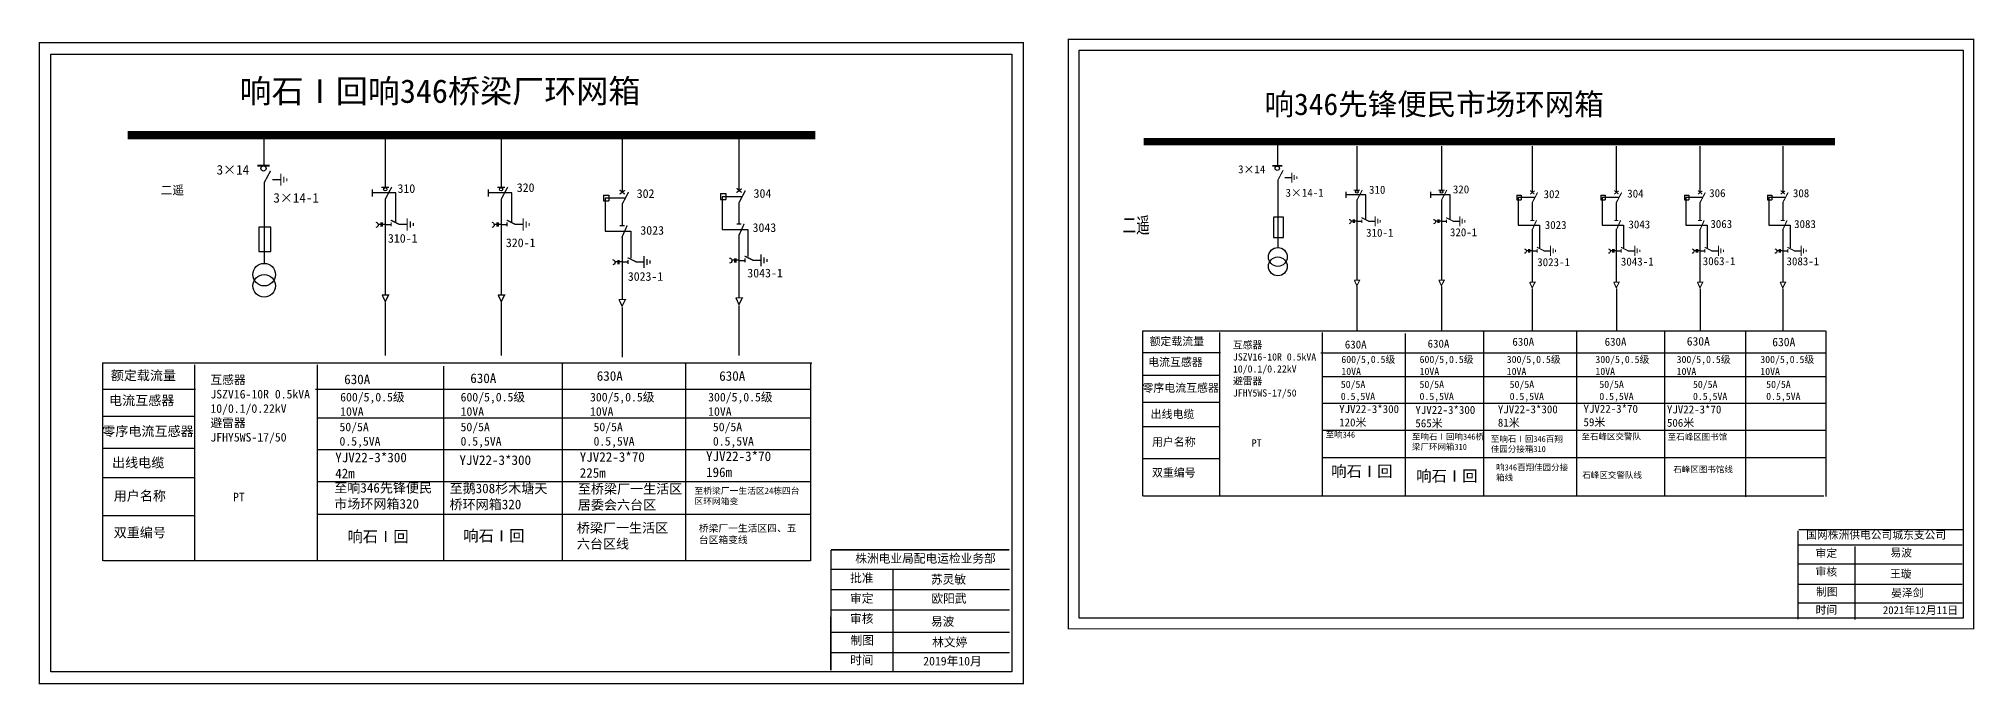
# Model space of a CAD drawing. Header units: millimetres. Extents: x 2131 to 2554, y 2362 to 2461.
# Drawn here: x 2307.3 to 2554.2, y 2369.1 to 2451.5 of the extents above; entities that cross this region are included whole.
import ezdxf

# ---------------------------------------------------------------- set-up
doc = ezdxf.new("R2010")
doc.units = ezdxf.units.MM
doc.linetypes.add('ACAD_ISO02W100', pattern=[15, 12, -3])
doc.linetypes.add('CENTER', pattern=[50.8, 31.75, -6.35, 6.35, -6.35])
doc.layers.add('2', color=7, linetype='Continuous')
doc.layers.add('3', color=7, linetype='Continuous')
doc.styles.add('hztxt_txtstyle_0.00_0_0', font='simkai.ttf')
doc.styles.add('hztxt_txtstyle_2.70_0_0', font='simkai.ttf', dxfattribs={"height": 2.7})
doc.styles.add('字体', font='simkai_0.ttf', dxfattribs={"height": 2.5})
doc.styles.add('宋体', font='', dxfattribs={"width": 0.65})
doc.styles.get('宋体').set_extended_font_data('SimSun')

# ---------------------------------------------------------------- blocks, each defined once
blk = doc.blocks.new('JD')
for points in [[(-2, 0.2), (-2, -0.2), (2, 0.2), (2, -0.2)], [(1, -1.2), (1, -0.8), (-1, -1.2), (-1, -0.8)], [(-0.5, -1.8), (-0.5, -2.2), (0.5, -1.8), (0.5, -2.2)]]:
    blk.add_trace(points)

msp = doc.modelspace()

# ---------------------------------------------------------------- linework, layer by layer
at = {"color": 0}
for p, q in [((2336.05, 2438.96), (2336.05, 2435.34)), ((2351.51, 2439.25), (2351.51, 2432.52)), ((2366.3, 2439.25), (2366.3, 2432.52)), ((2381.72, 2438.94), (2381.72, 2431.88)), ((2396.63, 2439.14), (2396.63, 2432.09)), ((2465.32, 2438.33), (2465.32, 2435.3)), ((2475.43, 2437.78), (2475.43, 2432.15)), ((2486.21, 2437.78), (2486.21, 2432.15)), ((2497.79, 2437.74), (2497.79, 2431.84)), ((2508.51, 2437.74), (2508.51, 2431.84)), ((2519.18, 2437.74), (2519.18, 2431.84)), ((2529.74, 2437.74), (2529.74, 2431.84)), ((2336.06, 2433.1), (2336.06, 2422.84)), ((2337.15, 2433.51), (2338.18, 2433.51)), ((2379.37, 2431.5), (2380.03, 2431.5)), ((2379.37, 2431.5), (2379.37, 2430.77)), ((2380.03, 2431.5), (2380.03, 2430.77)), ((2394.28, 2431.71), (2394.94, 2431.71)), ((2394.28, 2431.71), (2394.28, 2430.97)), ((2394.94, 2431.71), (2394.94, 2430.97)), ((2465.34, 2433.43), (2465.34, 2424.85)), ((2466.24, 2433.77), (2467.11, 2433.77)), ((2495.83, 2431.52), (2496.38, 2431.52)), ((2495.83, 2431.52), (2495.83, 2430.91)), ((2496.38, 2431.52), (2496.38, 2430.91)), ((2506.55, 2431.52), (2507.1, 2431.52)), ((2506.55, 2431.52), (2506.55, 2430.91)), ((2507.1, 2431.52), (2507.1, 2430.91)), ((2517.22, 2431.52), (2517.77, 2431.52)), ((2517.22, 2431.52), (2517.22, 2430.91)), ((2517.77, 2431.52), (2517.77, 2430.91)), ((2527.78, 2431.52), (2528.33, 2431.52)), ((2527.78, 2431.52), (2527.78, 2430.91)), ((2528.33, 2431.52), (2528.33, 2430.91)), ((2351.51, 2431.02), (2351.51, 2418.81)), ((2366.3, 2431.02), (2366.3, 2418.81)), ((2379.37, 2430.77), (2380.03, 2430.77)), ((2381.72, 2430.38), (2381.72, 2427.66)), ((2394.28, 2430.97), (2394.94, 2430.97)), ((2396.63, 2430.59), (2396.63, 2427.87)), ((2475.43, 2430.9), (2475.43, 2420.69)), ((2486.21, 2430.9), (2486.21, 2420.69)), ((2495.83, 2430.91), (2496.38, 2430.91)), ((2497.79, 2430.59), (2497.79, 2428.31)), ((2506.55, 2430.91), (2507.1, 2430.91)), ((2508.51, 2430.59), (2508.51, 2428.31)), ((2517.22, 2430.91), (2517.77, 2430.91)), ((2519.18, 2430.59), (2519.18, 2428.31)), ((2527.78, 2430.91), (2528.33, 2430.91)), ((2529.74, 2430.59), (2529.74, 2428.31)), ((2351.51, 2427.78), (2352.27, 2427.78)), ((2353.27, 2427.8), (2354.3, 2427.8)), ((2366.3, 2427.78), (2367.06, 2427.78)), ((2368.05, 2427.8), (2369.09, 2427.8)), ((2396.63, 2426.5), (2396.63, 2418.47)), ((2475.43, 2428.19), (2476.07, 2428.19)), ((2476.9, 2428.21), (2477.76, 2428.21)), ((2486.21, 2428.19), (2486.85, 2428.19)), ((2487.68, 2428.21), (2488.54, 2428.21)), ((2497.79, 2427.17), (2497.79, 2420.45)), ((2508.51, 2427.17), (2508.51, 2420.45)), ((2519.18, 2427.17), (2519.18, 2420.45)), ((2529.74, 2427.17), (2529.74, 2420.45)), ((2381.72, 2426.3), (2381.72, 2418.26)), ((2497.79, 2424.41), (2498.43, 2424.41)), ((2499.26, 2424.43), (2500.12, 2424.43)), ((2508.51, 2424.41), (2509.15, 2424.41)), ((2509.98, 2424.43), (2510.85, 2424.43)), ((2519.18, 2424.41), (2519.82, 2424.41)), ((2520.65, 2424.43), (2521.51, 2424.43)), ((2529.74, 2424.41), (2530.38, 2424.41)), ((2531.21, 2424.43), (2532.07, 2424.43)), ((2381.72, 2423), (2382.48, 2423)), ((2383.47, 2423.02), (2384.5, 2423.02)), ((2396.63, 2423.2), (2397.39, 2423.2)), ((2398.38, 2423.23), (2399.42, 2423.23)), ((2458.02, 2411.4), (2448.17, 2411.4)), ((2327.31, 2406.75), (2315.54, 2406.75)), ((2457.98, 2408.5), (2448.14, 2408.5)), ((2457.98, 2405.08), (2448.14, 2405.08)), ((2327.27, 2403.29), (2315.49, 2403.29)), ((2457.95, 2401.96), (2448.1, 2401.96)), ((2327.27, 2399.2), (2315.49, 2399.2)), ((2457.98, 2397.91), (2448.13, 2397.91)), ((2327.22, 2395.47), (2315.45, 2395.47)), ((2327.27, 2390.62), (2315.49, 2390.62))]:
    msp.add_line(p, q, dxfattribs=at)
at = {"color": 0, "linetype": 'ACAD_ISO02W100'}
for p, q in [((2382.05, 2431.12), (2379.58, 2431.12)), ((2379.58, 2431.12), (2379.58, 2426.92)), ((2396.96, 2431.32), (2394.49, 2431.32)), ((2394.49, 2431.32), (2394.49, 2427.13)), ((2498.07, 2431.2), (2496, 2431.2)), ((2496, 2431.2), (2496, 2427.7)), ((2508.79, 2431.2), (2506.73, 2431.2)), ((2506.73, 2431.2), (2506.73, 2427.7)), ((2519.46, 2431.2), (2517.4, 2431.2)), ((2517.4, 2431.2), (2517.4, 2427.7)), ((2530.02, 2431.2), (2527.96, 2431.2)), ((2527.96, 2431.2), (2527.96, 2427.7)), ((2379.58, 2426.92), (2382.83, 2426.92)), ((2382.83, 2426.92), (2382.83, 2423.47)), ((2394.49, 2427.13), (2397.74, 2427.13)), ((2397.74, 2427.13), (2397.74, 2423.68)), ((2496, 2427.7), (2498.72, 2427.7)), ((2498.72, 2427.7), (2498.72, 2424.81)), ((2506.73, 2427.7), (2509.45, 2427.7)), ((2509.45, 2427.7), (2509.45, 2424.81)), ((2517.4, 2427.7), (2520.12, 2427.7)), ((2520.12, 2427.7), (2520.12, 2424.81)), ((2527.96, 2427.7), (2530.67, 2427.7)), ((2530.67, 2427.7), (2530.67, 2424.81))]:
    msp.add_line(p, q, dxfattribs=at)
at = {"color": 0, "linetype": 'CENTER'}
for p, q in [((2475.43, 2419.86), (2475.43, 2414.22)), ((2486.21, 2419.86), (2486.21, 2414.22)), ((2497.79, 2419.55), (2497.79, 2414.25)), ((2508.52, 2419.55), (2508.52, 2414.25)), ((2519.19, 2419.55), (2519.19, 2414.25)), ((2529.74, 2419.55), (2529.74, 2414.25)), ((2351.52, 2417.82), (2351.52, 2411.07)), ((2366.31, 2417.82), (2366.31, 2411.07)), ((2381.72, 2417.18), (2381.72, 2410.84)), ((2396.63, 2417.39), (2396.63, 2411.05))]:
    msp.add_line(p, q, dxfattribs=at)
at = {"color": 0, "linetype": 'Continuous'}
for p, q in [((2448.12, 2414.23), (2535.2, 2414.23)), ((2448.15, 2393.13), (2448.15, 2414.23)), ((2491.56, 2414.19), (2491.56, 2393.13)), ((2503.42, 2414.19), (2503.42, 2393.13)), ((2514.64, 2414.18), (2514.64, 2393.12)), ((2535.25, 2414.22), (2535.25, 2393.11)), ((2457.93, 2414), (2457.93, 2393.13)), ((2471, 2414), (2471, 2393.13)), ((2481.6, 2413.86), (2481.6, 2393.14)), ((2525.01, 2414.11), (2525.01, 2393.04)), ((2315.47, 2410.14), (2405.91, 2410.14)), ((2315.51, 2384.9), (2315.51, 2410.14)), ((2327.21, 2409.87), (2327.21, 2384.91)), ((2342.83, 2409.87), (2342.83, 2384.91)), ((2358.94, 2409.7), (2358.94, 2384.92)), ((2374.06, 2410.09), (2374.06, 2384.91)), ((2389.79, 2410.09), (2389.79, 2384.91)), ((2405.73, 2410.07), (2405.73, 2384.89)), ((2470.84, 2411.41), (2535.23, 2411.41)), ((2342.64, 2406.77), (2405.73, 2406.77)), ((2471, 2408.38), (2535.25, 2408.38)), ((2471, 2404.99), (2535.14, 2404.99)), ((2342.83, 2403.14), (2405.73, 2403.14)), ((2471, 2401.56), (2535.32, 2401.56)), ((2342.83, 2399.09), (2405.73, 2399.09)), ((2471, 2398.07), (2535.23, 2398.07)), ((2342.83, 2394.99), (2405.73, 2394.99)), ((2535, 2393.13), (2448.22, 2393.13)), ((2342.83, 2390.82), (2405.73, 2390.82)), ((2405.73, 2384.9), (2315.6, 2384.9)), ((2531.68, 2386.91), (2552.61, 2386.91)), ((2531.68, 2384.52), (2552.61, 2384.52)), ((2538.95, 2386.71), (2538.95, 2377.4)), ((2408.36, 2383.82), (2431.11, 2383.82)), ((2416.25, 2383.82), (2416.25, 2370.88)), ((2408.36, 2381.22), (2431.11, 2381.22)), ((2531.68, 2381.92), (2552.61, 2381.92)), ((2408.36, 2378.63), (2431.11, 2378.63)), ((2531.68, 2379.54), (2552.61, 2379.54)), ((2408.36, 2375.8), (2431.11, 2375.8)), ((2408.36, 2373.21), (2431.11, 2373.21))]:
    msp.add_line(p, q, dxfattribs=at)
for points, const_width in [([(2438.65, 2451.37), (2554.08, 2451.37), (2554.08, 2376.22), (2438.65, 2376.22)], 0.168), ([(2307.41, 2450.94), (2432.9, 2450.94), (2432.9, 2369.24), (2307.41, 2369.24)], 0.182)]:
    msp.add_lwpolyline(points, close=True, dxfattribs=dict(at, const_width=const_width))
for points in [[(2308.89, 2449.47), (2431.42, 2449.47), (2431.42, 2370.72), (2308.89, 2370.72)], [(2440.01, 2450.02), (2552.73, 2450.02), (2552.73, 2377.57), (2440.01, 2377.57)]]:
    msp.add_lwpolyline(points, close=True, dxfattribs=at)
at = {"color": 0}
for points, const_width in [([(2318.67, 2439.16), (2406.35, 2439.16)], 1.1), ([(2448.22, 2438.33), (2536.39, 2438.33)], 0.919), ([(2335.22, 2435.29), (2336.76, 2435.29)], 0.261), ([(2336.06, 2433.06), (2336.89, 2434.62)], 0.165), ([(2464.63, 2435.26), (2465.92, 2435.26)], 0.219), ([(2465.34, 2433.4), (2466.03, 2434.7)], 0.138), ([(2351.03, 2432.5), (2352, 2432.5)], 0.165), ([(2351.51, 2430.98), (2352.34, 2432.54)], 0.165), ([(2365.82, 2432.5), (2366.79, 2432.5)], 0.165), ([(2366.3, 2430.98), (2367.13, 2432.54)], 0.165), ([(2381.4, 2431.63), (2382.07, 2432.13)], 0.165), ([(2381.41, 2432.18), (2382.05, 2431.65)], 0.165), ([(2381.72, 2430.34), (2382.54, 2431.9)], 0.165), ([(2396.31, 2431.84), (2396.98, 2432.34)], 0.165), ([(2396.32, 2432.39), (2396.97, 2431.85)], 0.165), ([(2396.63, 2430.55), (2397.45, 2432.11)], 0.165), ([(2475.02, 2432.14), (2475.84, 2432.14)], 0.138), ([(2475.43, 2430.87), (2476.12, 2432.17)], 0.138), ([(2485.8, 2432.14), (2486.62, 2432.14)], 0.138), ([(2486.21, 2430.87), (2486.9, 2432.17)], 0.138), ([(2497.53, 2432.1), (2498.07, 2431.65)], 0.138), ([(2497.53, 2431.64), (2498.09, 2432.06)], 0.138), ([(2497.79, 2430.55), (2498.48, 2431.86)], 0.138), ([(2508.25, 2431.64), (2508.81, 2432.06)], 0.138), ([(2508.26, 2432.1), (2508.8, 2431.65)], 0.138), ([(2508.51, 2430.55), (2509.2, 2431.86)], 0.138), ([(2518.92, 2431.64), (2519.48, 2432.06)], 0.138), ([(2518.93, 2432.1), (2519.47, 2431.65)], 0.138), ([(2519.18, 2430.55), (2519.87, 2431.86)], 0.138), ([(2529.48, 2432.1), (2530.02, 2431.65)], 0.138), ([(2529.48, 2431.64), (2530.04, 2432.06)], 0.138), ([(2529.74, 2430.55), (2530.43, 2431.86)], 0.138), ([(2352.23, 2428.33), (2353.33, 2427.78)], 0.165), ([(2352.27, 2428.03), (2352.27, 2427.53)], 0.165), ([(2367.02, 2428.33), (2368.12, 2427.78)], 0.165), ([(2367.06, 2428.03), (2367.06, 2427.53)], 0.165), ([(2381.42, 2427.61), (2382.03, 2427.61)], 0.165), ([(2381.68, 2426.09), (2382.37, 2427.65)], 0.165), ([(2396.33, 2427.82), (2396.94, 2427.82)], 0.165), ([(2396.59, 2426.3), (2397.29, 2427.86)], 0.165), ([(2476.03, 2428.65), (2476.95, 2428.19)], 0.138), ([(2476.07, 2428.4), (2476.07, 2427.98)], 0.138), ([(2486.81, 2428.65), (2487.73, 2428.19)], 0.138), ([(2486.85, 2428.4), (2486.85, 2427.98)], 0.138), ([(2497.54, 2428.28), (2498.05, 2428.28)], 0.138), ([(2497.76, 2427.01), (2498.34, 2428.31)], 0.138), ([(2508.27, 2428.28), (2508.78, 2428.28)], 0.138), ([(2508.49, 2427.01), (2509.07, 2428.31)], 0.138), ([(2518.94, 2428.28), (2519.45, 2428.28)], 0.138), ([(2519.15, 2427.01), (2519.73, 2428.31)], 0.138), ([(2529.49, 2428.28), (2530, 2428.28)], 0.138), ([(2529.71, 2427.01), (2530.29, 2428.31)], 0.138), ([(2498.39, 2424.87), (2499.31, 2424.41)], 0.138), ([(2498.43, 2424.63), (2498.43, 2424.2)], 0.138), ([(2509.11, 2424.87), (2510.03, 2424.41)], 0.138), ([(2509.15, 2424.63), (2509.15, 2424.2)], 0.138), ([(2519.78, 2424.87), (2520.7, 2424.41)], 0.138), ([(2519.82, 2424.63), (2519.82, 2424.2)], 0.138), ([(2530.34, 2424.87), (2531.26, 2424.41)], 0.138), ([(2530.38, 2424.63), (2530.38, 2424.2)], 0.138), ([(2382.43, 2423.54), (2383.53, 2423)], 0.165), ([(2382.48, 2423.25), (2382.48, 2422.74)], 0.165), ([(2397.35, 2423.75), (2398.44, 2423.2)], 0.165), ([(2397.39, 2423.46), (2397.39, 2422.95)], 0.165), ([(2475.09, 2420.67), (2475.79, 2420.67), (2475.43, 2419.96), (2475.1, 2420.68)], 0.138), ([(2485.87, 2420.67), (2486.57, 2420.67), (2486.21, 2419.96), (2485.88, 2420.68)], 0.138), ([(2497.45, 2420.41), (2498.15, 2420.41), (2497.79, 2419.7), (2497.46, 2420.42)], 0.138), ([(2508.18, 2420.41), (2508.88, 2420.41), (2508.52, 2419.7), (2508.18, 2420.42)], 0.138), ([(2518.84, 2420.41), (2519.55, 2420.41), (2519.19, 2419.7), (2518.85, 2420.42)], 0.138), ([(2529.4, 2420.41), (2530.1, 2420.41), (2529.74, 2419.7), (2529.41, 2420.42)], 0.138), ([(2351.11, 2418.79), (2351.95, 2418.79), (2351.52, 2417.94), (2351.12, 2418.8)], 0.165), ([(2365.9, 2418.79), (2366.74, 2418.79), (2366.31, 2417.94), (2365.91, 2418.8)], 0.165), ([(2381.31, 2418.21), (2382.15, 2418.21), (2381.72, 2417.36), (2381.32, 2418.22)], 0.165), ([(2396.22, 2418.42), (2397.06, 2418.42), (2396.63, 2417.57), (2396.23, 2418.43)], 0.165)]:
    msp.add_lwpolyline(points, dxfattribs=dict(at, const_width=const_width))
for points in [[(2349.85, 2432.25), (2349.85, 2431.33)], [(2364.64, 2432.25), (2364.64, 2431.33)], [(2474.04, 2431.93), (2474.04, 2431.16)], [(2484.82, 2431.93), (2484.82, 2431.16)], [(2335.41, 2427.42), (2335.41, 2424.34), (2336.93, 2424.34), (2336.93, 2427.45), (2335.41, 2427.45)], [(2350.96, 2427.79), (2350.61, 2427.79)], [(2350.96, 2428.02), (2350.96, 2427.52)], [(2351.11, 2428.02), (2351.11, 2427.52)], [(2351.51, 2427.79), (2351.11, 2427.79)], [(2365.75, 2427.79), (2365.4, 2427.79)], [(2365.75, 2428.02), (2365.75, 2427.52)], [(2365.9, 2428.02), (2365.9, 2427.52)], [(2366.3, 2427.79), (2365.9, 2427.79)], [(2464.79, 2428.68), (2464.79, 2426.11), (2466.07, 2426.11), (2466.07, 2428.71), (2464.79, 2428.71)], [(2474.97, 2428.2), (2474.68, 2428.2)], [(2474.97, 2428.39), (2474.97, 2427.97)], [(2475.1, 2428.39), (2475.1, 2427.97)], [(2475.43, 2428.2), (2475.1, 2428.2)], [(2485.75, 2428.2), (2485.46, 2428.2)], [(2485.75, 2428.39), (2485.75, 2427.97)], [(2485.88, 2428.39), (2485.88, 2427.97)], [(2486.21, 2428.2), (2485.88, 2428.2)], [(2497.33, 2424.42), (2497.04, 2424.42)], [(2497.33, 2424.61), (2497.33, 2424.2)], [(2497.46, 2424.61), (2497.46, 2424.2)], [(2497.79, 2424.42), (2497.46, 2424.42)], [(2508.05, 2424.42), (2507.76, 2424.42)], [(2508.05, 2424.61), (2508.05, 2424.2)], [(2508.18, 2424.61), (2508.18, 2424.2)], [(2508.51, 2424.42), (2508.18, 2424.42)], [(2518.72, 2424.42), (2518.43, 2424.42)], [(2518.72, 2424.61), (2518.72, 2424.2)], [(2518.85, 2424.61), (2518.85, 2424.2)], [(2519.18, 2424.42), (2518.85, 2424.42)], [(2529.28, 2424.42), (2528.99, 2424.42)], [(2529.28, 2424.61), (2529.28, 2424.2)], [(2529.41, 2424.61), (2529.41, 2424.2)], [(2529.74, 2424.42), (2529.41, 2424.42)], [(2381.16, 2423), (2380.81, 2423)], [(2381.16, 2423.24), (2381.16, 2422.73)], [(2381.32, 2423.24), (2381.32, 2422.73)], [(2381.71, 2423), (2381.32, 2423)], [(2396.07, 2423.21), (2395.73, 2423.21)], [(2396.07, 2423.44), (2396.07, 2422.94)], [(2396.23, 2423.44), (2396.23, 2422.94)], [(2396.63, 2423.21), (2396.23, 2423.21)]]:
    msp.add_lwpolyline(points, dxfattribs=at)
at = {"color": 0, "linetype": 'ACAD_ISO02W100'}
for points in [[(2352.86, 2428.04), (2352.86, 2431.79), (2349.85, 2431.79)], [(2367.65, 2428.04), (2367.65, 2431.79), (2364.64, 2431.79)], [(2476.56, 2428.41), (2476.56, 2431.54), (2474.04, 2431.54)], [(2487.34, 2428.41), (2487.34, 2431.54), (2484.82, 2431.54)]]:
    msp.add_lwpolyline(points, dxfattribs=at)
at = {"color": 0}
for points in [[(2350.32, 2428.07, -0.877934), (2350.33, 2427.4)], [(2365.11, 2428.07, -0.877934), (2365.12, 2427.4)], [(2474.43, 2428.43, -0.877934), (2474.44, 2427.87)], [(2485.21, 2428.43, -0.877934), (2485.22, 2427.87)], [(2496.79, 2424.66, -0.877934), (2496.8, 2424.1)], [(2507.51, 2424.66, -0.877934), (2507.52, 2424.1)], [(2518.18, 2424.66, -0.877934), (2518.19, 2424.1)], [(2528.74, 2424.66, -0.877934), (2528.75, 2424.1)], [(2380.52, 2423.29, -0.877934), (2380.53, 2422.62)], [(2395.43, 2423.5, -0.877934), (2395.44, 2422.83)]]:
    msp.add_lwpolyline(points, format="xyb", dxfattribs=at)
at = {"color": 0, "linetype": 'Continuous'}
for points, const_width in [([(2531.68, 2388.75), (2531.67, 2377.43)], 0.168), ([(2531.77, 2388.86), (2552.7, 2388.86)], 0.168), ([(2408.36, 2386.29), (2408.34, 2370.92)], 0.182), ([(2408.36, 2386.29), (2431.11, 2386.29)], 0.182)]:
    msp.add_lwpolyline(points, dxfattribs=dict(at, const_width=const_width))
at = {"color": 0}
for centre, radius in [((2335.99, 2434.92), 0.335), ((2465.28, 2434.95), 0.28), ((2351.51, 2432.27), 0.211), ((2366.3, 2432.27), 0.211), ((2475.43, 2431.94), 0.177), ((2486.21, 2431.94), 0.177)]:
    msp.add_circle(centre, radius, dxfattribs=at)
at = {"layer": '2', "color": 0}
for centre, radius in [((2465.35, 2423.63), 1.2), ((2336.07, 2421.38), 1.44), ((2465.35, 2422.43), 1.2), ((2336.07, 2419.94), 1.44)]:
    msp.add_circle(centre, radius, dxfattribs=at)

# ---------------------------------------------------------------- block references
at = {"color": 0, "rotation": 90}
for p, xscale, yscale, zscale in [((2338.2, 2433.48), 0.3844120780054254, 0.3844120780054254, 0.3844120780054647), ((2467.12, 2433.75), 0.3214759770990429, 0.3214759770990429, 0.321475977099044), ((2354.32, 2427.77), 0.3844120780054254, 0.3844120780054254, 0.3844120780054647), ((2369.1, 2427.77), 0.3844120780054254, 0.3844120780054254, 0.3844120780054647), ((2477.77, 2428.18), 0.3214759770990429, 0.3214759770990429, 0.321475977099044), ((2488.55, 2428.18), 0.3214759770990429, 0.3214759770990429, 0.321475977099044), ((2500.13, 2424.41), 0.3214759770990429, 0.3214759770990429, 0.321475977099044), ((2510.86, 2424.41), 0.3214759770990429, 0.3214759770990429, 0.321475977099044), ((2521.53, 2424.41), 0.3214759770990429, 0.3214759770990429, 0.321475977099044), ((2532.08, 2424.41), 0.3214759770990429, 0.3214759770990429, 0.321475977099044), ((2384.52, 2422.99), 0.3844120780054254, 0.3844120780054254, 0.3844120780054647), ((2399.43, 2423.2), 0.3844120780054254, 0.3844120780054254, 0.3844120780054647)]:
    msp.add_blockref('JD', p, dxfattribs=dict(at, xscale=xscale, yscale=yscale, zscale=zscale))

# ---------------------------------------------------------------- texts
at = {"color": 0, "linetype": 'Continuous', "style": 'hztxt_txtstyle_2.70_0_0'}
for s, height, p in [('3×14', 1.22, (2330.01, 2434.14)), ('3×14', 1.021, (2460.28, 2434.3)), ('3×14-1', 1.22, (2337.25, 2430.56)), ('310', 1.109, (2353.08, 2431.8)), ('320', 1.109, (2368.29, 2431.92)), ('302', 1.109, (2383.59, 2431.16)), ('304', 1.109, (2398.49, 2431.18)), ('3×14-1', 1.021, (2466.33, 2431.31)), ('310', 1.021, (2476.98, 2431.69)), ('320', 1.021, (2487.67, 2431.74)), ('302', 1.021, (2499.24, 2431.13)), ('304', 1.021, (2509.91, 2431.2)), ('306', 1.021, (2520.36, 2431.26)), ('308', 1.021, (2531.04, 2431.25)), ('310-1', 1.109, (2351.86, 2425.45)), ('3023', 1.109, (2384.05, 2426.47)), ('3043', 1.109, (2398.36, 2426.82)), ('310-1', 1.021, (2476.61, 2426.21)), ('320-1', 1.021, (2487.3, 2426.27)), ('3023', 1.021, (2499.39, 2427.2)), ('3043', 1.021, (2510.06, 2427.27)), ('3063', 1.021, (2520.51, 2427.33)), ('3083', 1.021, (2531.19, 2427.32)), ('320-1', 1.109, (2366.9, 2424.89)), ('3023-1', 1.109, (2382.45, 2420.59)), ('3043-1', 1.109, (2397.69, 2421.03)), ('3023-1', 1.021, (2498.43, 2422.46)), ('3043-1', 1.021, (2509.1, 2422.53)), ('3063-1', 1.021, (2519.54, 2422.59)), ('3083-1', 1.021, (2530.22, 2422.57))]:
    msp.add_text(s, height=height, dxfattribs=at).set_placement(p)
at = {"color": 0, "linetype": 'Continuous', "attachment_point": 1}
for s, insert, char_height, width, style in [('{\\fSimSun|b0|i0|c134|p2;响石Ⅰ回响346桥梁厂环网箱}', (2332.93, 2446.28), 3, 90.9211, '字体'), ('\\pt46.915;{\\fSimSun|b0|i0|c134|p2;\\C256;响346先锋便民市场环网箱}', (2463.65, 2444.49), 2.7597, 83.3107, '字体'), ('{\\fSimSun|b0|i0|c134|p2;二遥}', (2322.86, 2432.7), 1.1026, 8.5785, 'hztxt_txtstyle_0.00_0_0'), ('{\\fSimSun|b0|i0|c134|p2;额定载流量}', (2448.99, 2413.39), 1.0206, 16.4528, 'hztxt_txtstyle_2.70_0_0'), ('\\A1;{\\fSimSun|b0|i0|c134|p2;互感器\\PJSZV16-10R 0.5kVA\\P10/0.1/0.22kV\\P避雷器\\PJFHY5WS-17/50}', (2459.62, 2412.88), 0.9185, 16.9367, 'hztxt_txtstyle_2.70_0_0'), ('{\\fSimSun|b0|i0|c134|p2;630A}', (2473.89, 2412.98), 1.0206, 16.4528, 'hztxt_txtstyle_2.70_0_0'), ('{\\fSimSun|b0|i0|c134|p2;630A}', (2484.45, 2413.09), 1.0206, 16.4528, 'hztxt_txtstyle_2.70_0_0'), ('{\\fSimSun|b0|i0|c134|p2;630A}', (2495.26, 2413.33), 1.0206, 16.4528, 'hztxt_txtstyle_2.70_0_0'), ('{\\fSimSun|b0|i0|c134|p2;630A}', (2507.03, 2413.33), 1.0206, 16.4528, 'hztxt_txtstyle_2.70_0_0'), ('{\\fSimSun|b0|i0|c134|p2;630A}', (2517.5, 2413.42), 1.0816, 8.6968, 'hztxt_txtstyle_0.00_0_0'), ('{\\fSimSun|b0|i0|c134|p2;630A}', (2528.4, 2413.33), 1.0816, 8.6968, 'hztxt_txtstyle_0.00_0_0'), ('{\\fSimSun|b0|i0|c134|p2;额定载流量}', (2316.51, 2409.14), 1.2204, 19.6738, 'hztxt_txtstyle_2.70_0_0'), ('{\\fSimSun|b0|i0|c134|p2;电流互感器}', (2448.81, 2410.74), 1.0206, 16.4528, 'hztxt_txtstyle_2.70_0_0'), ('\\A1;{\\fSimSun|b0|i0|c134|p2;600/5,0.5级\\P10VA}', (2473.45, 2411.03), 0.9185, 16.9367, 'hztxt_txtstyle_2.70_0_0'), ('\\A1;{\\fSimSun|b0|i0|c134|p2;600/5,0.5级\\P10VA}', (2483.43, 2411.03), 0.9185, 16.9367, 'hztxt_txtstyle_2.70_0_0'), ('\\A1;{\\fSimSun|b0|i0|c134|p2;300/5,0.5级\\P10VA}', (2494.54, 2411.03), 0.9185, 16.9367, 'hztxt_txtstyle_2.70_0_0'), ('\\A1;{\\fSimSun|b0|i0|c134|p2;300/5,0.5级\\P10VA}', (2505.85, 2411.03), 0.9185, 16.9367, 'hztxt_txtstyle_2.70_0_0'), ('\\A1;{\\fSimSun|b0|i0|c134|p2;300/5,0.5级\\P10VA}', (2516.21, 2411.03), 0.9185, 16.9367, 'hztxt_txtstyle_2.70_0_0'), ('\\A1;{\\fSimSun|b0|i0|c134|p2;300/5,0.5级\\P10VA}', (2526.88, 2411.03), 0.9185, 16.9367, 'hztxt_txtstyle_2.70_0_0'), ('\\A1;{\\fSimSun|b0|i0|c134|p2;互感器\\PJSZV16-10R 0.5kVA\\P10/0.1/0.22kV\\P避雷器\\PJFHY5WS-17/50}', (2329.22, 2408.52), 1.0983, 20.2524, 'hztxt_txtstyle_2.70_0_0'), ('{\\fSimSun|b0|i0|c134|p2;630A}', (2346.28, 2408.64), 1.2204, 19.6738, 'hztxt_txtstyle_2.70_0_0'), ('{\\fSimSun|b0|i0|c134|p2;630A}', (2362.36, 2408.78), 1.2204, 19.6738, 'hztxt_txtstyle_2.70_0_0'), ('{\\fSimSun|b0|i0|c134|p2;630A}', (2378.49, 2409.07), 1.2204, 19.6738, 'hztxt_txtstyle_2.70_0_0'), ('{\\fSimSun|b0|i0|c134|p2;630A}', (2394.11, 2409.07), 1.2204, 19.6738, 'hztxt_txtstyle_2.70_0_0'), ('{\\fSimSun|b0|i0|c134|p2;零序电流互感器}', (2448.09, 2407.45), 1.0206, 16.4528, 'hztxt_txtstyle_2.70_0_0'), ('{\\fSimSun|b0|i0|c134|p2;50/5A\\P0.5,5VA}', (2473.38, 2407.85), 0.9185, 16.4528, 'hztxt_txtstyle_2.70_0_0'), ('{\\fSimSun|b0|i0|c134|p2;50/5A\\P0.5,5VA}', (2483.42, 2407.85), 0.9185, 16.4528, 'hztxt_txtstyle_2.70_0_0'), ('{\\fSimSun|b0|i0|c134|p2;50/5A\\P0.5,5VA}', (2494.91, 2407.85), 0.9185, 16.4528, 'hztxt_txtstyle_2.70_0_0'), ('{\\fSimSun|b0|i0|c134|p2;50/5A\\P0.5,5VA}', (2506.35, 2407.85), 0.9185, 16.4528, 'hztxt_txtstyle_2.70_0_0'), ('{\\fSimSun|b0|i0|c134|p2;50/5A\\P0.5,5VA}', (2518.29, 2407.85), 0.9185, 16.4528, 'hztxt_txtstyle_2.70_0_0'), ('{\\fSimSun|b0|i0|c134|p2;50/5A\\P0.5,5VA}', (2527.63, 2407.85), 0.9185, 16.4528, 'hztxt_txtstyle_2.70_0_0'), ('{\\fSimSun|b0|i0|c134|p2;电流互感器}', (2316.3, 2405.96), 1.2204, 19.6738, 'hztxt_txtstyle_2.70_0_0'), ('\\A1;{\\fSimSun|b0|i0|c134|p2;600/5,0.5级\\P10VA}', (2345.77, 2406.31), 1.0983, 20.2524, 'hztxt_txtstyle_2.70_0_0'), ('\\A1;{\\fSimSun|b0|i0|c134|p2;600/5,0.5级\\P10VA}', (2361.13, 2406.31), 1.0983, 20.2524, 'hztxt_txtstyle_2.70_0_0'), ('\\A1;{\\fSimSun|b0|i0|c134|p2;300/5,0.5级\\P10VA}', (2377.63, 2406.31), 1.0983, 20.2524, 'hztxt_txtstyle_2.70_0_0'), ('\\A1;{\\fSimSun|b0|i0|c134|p2;300/5,0.5级\\P10VA}', (2392.7, 2406.31), 1.0983, 20.2524, 'hztxt_txtstyle_2.70_0_0'), ('{\\fSimSun|b0|i0|c134|p2;YJV22-3*300\\P120米}', (2473.17, 2404.75), 1.0206, 16.4528, 'hztxt_txtstyle_2.70_0_0'), ('{\\fSimSun|b0|i0|c134|p2;YJV22-3*300\\P565米}', (2482.89, 2404.64), 1.0206, 16.4528, 'hztxt_txtstyle_2.70_0_0'), ('{\\fSimSun|b0|i0|c134|p2;YJV22-3*300\\P81米}', (2493.41, 2404.72), 1.0206, 16.4528, 'hztxt_txtstyle_2.70_0_0'), ('{\\fSimSun|b0|i0|c134|p2;YJV22-3*70\\P59米}', (2504.33, 2404.78), 1.0206, 16.4528, 'hztxt_txtstyle_2.70_0_0'), ('{\\fSimSun|b0|i0|c134|p2;YJV22-3*70\\P506米}', (2514.97, 2404.7), 1.0206, 16.4528, 'hztxt_txtstyle_2.70_0_0'), ('{\\fSimSun|b0|i0|c134|p2;零序电流互感器}', (2315.43, 2402.03), 1.2204, 19.6738, 'hztxt_txtstyle_2.70_0_0'), ('{\\fSimSun|b0|i0|c134|p2;50/5A\\P0.5,5VA}', (2345.68, 2402.51), 1.0983, 19.6738, 'hztxt_txtstyle_2.70_0_0'), ('{\\fSimSun|b0|i0|c134|p2;50/5A\\P0.5,5VA}', (2361.12, 2402.51), 1.0983, 19.6738, 'hztxt_txtstyle_2.70_0_0'), ('{\\fSimSun|b0|i0|c134|p2;50/5A\\P0.5,5VA}', (2378.08, 2402.51), 1.0983, 19.6738, 'hztxt_txtstyle_2.70_0_0'), ('{\\fSimSun|b0|i0|c134|p2;50/5A\\P0.5,5VA}', (2393.3, 2402.51), 1.0983, 19.6738, 'hztxt_txtstyle_2.70_0_0'), ('{\\fSimSun|b0|i0|c134|p2;出线电缆}', (2449.13, 2404.1), 1.0206, 16.4528, 'hztxt_txtstyle_2.70_0_0'), ('{\\fSimSun|b0|i0|c134|p2;用户名称}', (2449.3, 2400.56), 1.0206, 16.4528, 'hztxt_txtstyle_2.70_0_0'), ('{\\fSimSun|b0|i0|c134|p2;PT}', (2462.02, 2400.38), 0.9221, 7.174, 'hztxt_txtstyle_0.00_0_0'), ('{\\fSimSun|b0|i0|c134|p2;至响346}', (2471.45, 2401.36), 0.7756, 9.6675, 'hztxt_txtstyle_2.70_0_0'), ('{\\fSimSun|b0|i0|c134|p2;至响石Ⅰ回响346桥梁厂环网箱310}', (2482.45, 2401.11), 0.7756, 9.6675, 'hztxt_txtstyle_2.70_0_0'), ('{\\fSimSun|b0|i0|c134|p2;至\\fSimSun|b0|i0|c134|p54;响石Ⅰ回346百翔佳园分接箱\\fSimSun|b0|i0|c134|p2;310}', (2492.51, 2400.82), 0.7756, 9.6675, 'hztxt_txtstyle_2.70_0_0'), ('{\\fSimSun|b0|i0|c134|p2;至\\C7;石峰区交警队}', (2504.07, 2401.13), 0.7756, 9.5391, 'hztxt_txtstyle_2.70_0_0'), ('{\\fSimSun|b0|i0|c134|p2;至\\C256;石峰区图书馆}', (2515.06, 2401.09), 0.7756, 8.1799, 'hztxt_txtstyle_2.70_0_0'), ('{\\fSimSun|b0|i0|c134|p2;出线电缆}', (2316.68, 2398.02), 1.2204, 19.6738, 'hztxt_txtstyle_2.70_0_0'), ('YJV22-3*300\\P42m', (2345.14, 2398.68), 1.2204, 19.6738, 'hztxt_txtstyle_2.70_0_0'), ('YJV22-3*300', (2360.98, 2398.34), 1.2204, 19.6738, 'hztxt_txtstyle_2.70_0_0'), ('YJV22-3*70\\P225m', (2376.32, 2398.74), 1.22, 19.6738, 'hztxt_txtstyle_2.70_0_0'), ('YJV22-3*70\\P196m', (2392.43, 2398.83), 1.22, 19.6738, 'hztxt_txtstyle_2.70_0_0'), ('{\\fSimSun|b0|i0|c134|p54;响346百翔佳园分接箱线}', (2493.19, 2397.19), 0.7756, 9.6675, 'hztxt_txtstyle_2.70_0_0'), ('{\\fSimSun|b0|i0|c134|p2;\\C256;石峰区图书馆\\C0;线}', (2515.78, 2396.94), 0.7756, 8.0991, 'hztxt_txtstyle_2.70_0_0'), ('\\pt20.746;{\\fSimSun|b0|i0|c134|p2;至\\C256;响346先锋便民市场环网箱320}', (2345.01, 2394.81), 1.2204, 13.1897, 'hztxt_txtstyle_2.70_0_0'), ('{\\fSimSun|b0|i0|c134|p2;至鹅308杉木塘天桥环网箱320}', (2359.72, 2394.73), 1.2204, 13.4477, 'hztxt_txtstyle_2.70_0_0'), ('{\\fSimSun|b0|i0|c134|p2;至桥梁厂一生活区居委会六台区}', (2376.08, 2394.67), 1.2204, 13.4477, 'hztxt_txtstyle_2.70_0_0'), ('{\\fSimSun|b0|i0|c134|p2;双重编号}', (2449.3, 2396.64), 1.0206, 16.4528, 'hztxt_txtstyle_2.70_0_0'), ('{\\fSimSun|b0|i0|c134|p2;\\C7;石峰区交警队\\C0;线}', (2504.18, 2396.21), 0.7756, 9.5391, 'hztxt_txtstyle_2.70_0_0'), ('{\\fSimSun|b0|i0|c134|p2;用户名称}', (2316.89, 2393.79), 1.2204, 19.6738, 'hztxt_txtstyle_2.70_0_0'), ('{\\fSimSun|b0|i0|c134|p2;PT}', (2332.1, 2393.57), 1.1026, 8.5785, 'hztxt_txtstyle_0.00_0_0'), ('{\\fSimSun|b0|i0|c134|p2;至桥梁厂一生活区24栋四台区环网箱变}', (2390.95, 2394.22), 0.8, 13.4477, 'hztxt_txtstyle_2.70_0_0'), ('{\\fSimSun|b0|i0|c134|p2;桥梁厂一生活区六台区线}', (2375.95, 2389.7), 1.2204, 12.3483, 'hztxt_txtstyle_2.70_0_0'), ('{\\fSimSun|b0|i0|c134|p2;桥梁厂一生活区四、五台区箱变线}', (2391.51, 2389.49), 0.89, 13.1667, 'hztxt_txtstyle_2.70_0_0'), ('{\\fSimSun|b0|i0|c134|p2;双重编号}', (2316.89, 2389.11), 1.2204, 19.6738, 'hztxt_txtstyle_2.70_0_0'), ('国网株洲供电公司城东支公司', (2532.73, 2388.71), 1.0067, 27.5238, '字体'), ('株洲电业局配电运检业务部', (2411.46, 2385.74), 1.0944, 29.9201, '字体'), ('\\f\uffbfﾬￌﾣﾤ_GB2312|b0|i0|c134|p49;审定', (2533.93, 2386.38), 1.0067, 7.8733, '字体'), ('易波', (2543.47, 2386.44), 1.007, 7.8733, '字体'), ('{\\fKaiTi_GB2312|b0|i0|c134|p49;批准}', (2410.8, 2383.25), 1.0944, 8.5588, '字体'), ('{\\fSimHei|b0|i0|c134|p2;苏灵敏}', (2421.11, 2383.07), 1.0944, 8.5588, '字体'), ('\\f\uffbfﾬￌﾣﾤ_GB2312|b0|i0|c134|p49;审核', (2533.93, 2384.01), 1.0067, 7.8733, '字体'), ('王璇', (2543.42, 2383.74), 1.007, 7.8733, '字体'), ('{\\fSimHei|b0|i0|c134|p2;欧阳武}', (2421.17, 2380.63), 1.0944, 8.5588, '字体'), ('\\f\uffbfﾬￌﾣﾤ_GB2312|b0|i0|c134|p49;制图', (2533.99, 2381.45), 1.0067, 7.8733, '字体'), ('晏泽剑', (2543.57, 2381.32), 1.007, 7.8733, '字体'), ('{\\fSimHei|b0|i0|c134|p2;易波}', (2421.11, 2377.7), 1.0944, 8.5588, '字体'), ('\\f\uffbfﾬￌﾣﾤ_GB2312|b0|i0|c134|p49;时间', (2533.93, 2379.14), 1.0067, 7.8733, '字体'), ('2021{\\fSimSun|b0|i0|c134|p2;年}12{\\fSimSun|b0|i0|c134|p2;月11日}', (2542.51, 2379.1), 1.0067, 14.726, '字体'), ('{\\fSimSun|b0|i0|c134|p2;林文婷}', (2421.27, 2375.06), 1.0944, 8.5588, '字体')]:
    msp.add_mtext(s, dxfattribs=dict(at, insert=insert, char_height=char_height, width=width, style=style))
at = {"color": 0, "char_height": 1.43, "width": 17.776, "attachment_point": 1}
for insert in [(2472.16, 2397.02), (2483, 2396.42), (2346.7, 2388.7), (2361.47, 2388.8)]:
    msp.add_mtext('{\\fSimSun|b0|i0|c134|p2;响石Ⅰ回}', dxfattribs=dict(at, insert=insert))
at = {"color": 7, "linetype": 'Continuous', "true_color": 0xffffff, "attachment_point": 1, "style": '字体'}
for s, insert, char_height, width in [('审定', (2410.8, 2380.65), 1.094, 8.5588), ('审核', (2410.8, 2378.07), 1.094, 8.5588), ('制图', (2410.86, 2375.29), 1.094, 8.5588), ('时间', (2410.8, 2372.78), 1.094, 8.5588), ('{\\fSimSun|b0|i0|c134|p2;2019年10月}', (2420.13, 2372.65), 1.0944, 16.0081)]:
    msp.add_mtext(s, dxfattribs=dict(at, insert=insert, char_height=char_height, width=width))
at = {"layer": '3', "color": 0, "style": '宋体', "width": 0.65}
msp.add_text('二遥', height=1.972, dxfattribs=at).set_placement((2445.53, 2426.7, -0.03))

doc.saveas('drawing.dxf')
